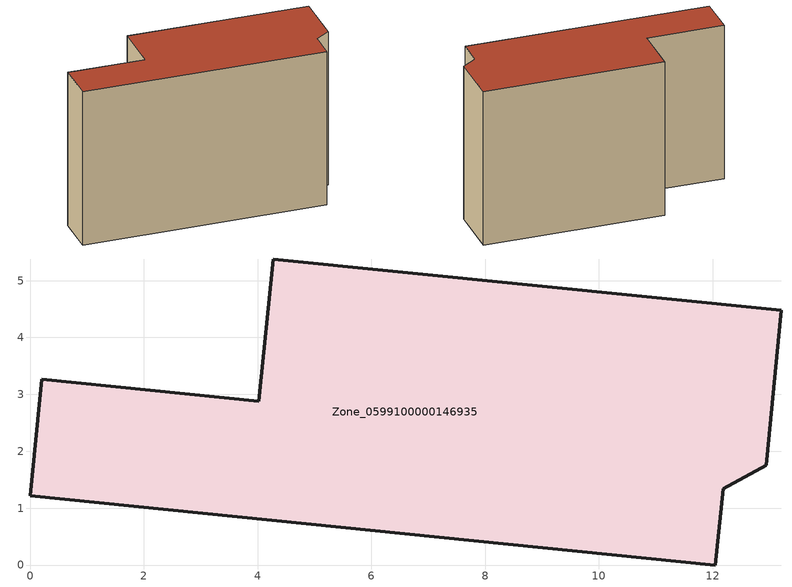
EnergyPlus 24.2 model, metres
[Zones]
Zone_0599100000146935
 floor ground (C_G): 12.05,0 0,1.22 0.21,3.27 4.02,2.88 4.28,5.38 13.21,4.48 12.94,1.75 12.19,1.34 z0
 wall outside (C_F): 0,1.22 12.05,0 12.19,1.34 12.94,1.75 13.21,4.48 4.28,5.38 4.02,2.88 0.21,3.27 0,1.22 z0:8.1
 roof outside (C_R): 12.05,0 12.19,1.34 12.94,1.75 13.21,4.48 4.28,5.38 4.02,2.88 0.21,3.27 0,1.22 z8.1
[BUILDING]
Pand.0599100000146935: North Axis=0; Terrain=City; Loads Convergence Tolerance Value=0.04; Temperature Convergence Tolerance Value=0.4; Solar Distribution=FullExterior; Maximum Number of Warmup Days=25; Minimum Number of Warmup Days=1
[Site:Location]
Rotterdam.The.Hague.AP_ZH_NLD Design_Conditions: Latitude=51.96; Longitude=4.45; Time Zone=1; Elevation=-4.5
[SITE:GROUNDTEMPERATURE:BUILDINGSURFACE]
18, 18, 18, 18, 18, 18, 18, 18, 18, 18, 18, 18
[MATERIAL] Thermal Absorptance=0.9; Solar Absorptance=0.7; Visible Absorptance=0.7
Name | Roughness | Thickness | Conductivity | Density | Specific Heat
G.TI.1946 | MediumSmooth | 0.15 | 1 | 540 | 1210
F.TI.1946 | Rough | 0.3 | 0.857143 | 1920 | 840
R.TI.1946 | MediumRough | 0.2 | 0.1 | 1500 | 1000
[CONSTRUCTION]
C_G: G.TI.1946
C_F: F.TI.1946
C_R: R.TI.1946
[ZONE]
Zone_0599100000146935: Type=1; Multiplier=1; Ceiling Height=Autocalculate; Volume=Autocalculate; Floor Area=autocalculate; Part of Total Floor Area=Yes
[ZONEINFILTRATION:DESIGNFLOWRATE]
Infil_Zone_0599100000146935: Zone or ZoneList or Space or SpaceList=Zone_0599100000146935; Schedule=AlwaysOn; Design Flow Rate Calculation Method=Flow/Area; Flow Rate per Floor Area=0.003; Constant Term Coefficient=1; Temperature Term Coefficient=0; Velocity Term Coefficient=0; Velocity Squared Term Coefficient=0
[HVACTEMPLATE:ZONE:IDEALLOADSAIRSYSTEM]
Zone_0599100000146935: Maximum Heating Supply Air Temperature=50; Minimum Cooling Supply Air Temperature=13; Maximum Heating Supply Air Humidity Ratio=0.0156; Minimum Cooling Supply Air Humidity Ratio=0.0077; Heating Limit=NoLimit; Cooling Limit=NoLimit; Dehumidification Control Type=ConstantSensibleHeatRatio; Cooling Sensible Heat Ratio=0.7; Dehumidification Setpoint=60; Humidification Control Type=None; Humidification Setpoint=30; Outdoor Air Method=None; Outdoor Air Flow Rate per Person=0.00944; Outdoor Air Flow Rate per Zone Floor Area=0; Outdoor Air Flow Rate per Zone=0; Demand Controlled Ventilation Type=None; Outdoor Air Economizer Type=NoEconomizer; Heat Recovery Type=None; Sensible Heat Recovery Effectiveness=0.7; Latent Heat Recovery Effectiveness=0.65
[ZONECONTROL:THERMOSTAT]
ThermostatControl_Zone_0599100000146935: Zone or ZoneList=Zone_0599100000146935; Control Type Schedule=DualSetpointControlType; Control 1=Thermostat_Zone_0599100000146935; Temperature Difference Between Cutout And Setpoint=0
[THERMOSTATSETPOINT:DUALSETPOINT]
Thermostat_Zone_0599100000146935: Heating Setpoint Temperature Schedule=HeatingSetpoint_Zone_0599100000146935; Cooling Setpoint Temperature Schedule=CoolingSetpoint_Zone_0599100000146935
[SCHEDULE:COMPACT]
HeatingSetpoint_Zone_0599100000146935: Through: 12/31, For: AllDays, Until: 24:00, 21
CoolingSetpoint_Zone_0599100000146935: Through: 12/31, For: AllDays, Until: 24:00, 24
DualSetpointControlType: Through: 12/31, For: AllDays, Until: 24:00, 4
AlwaysOn: Through: 12/31, For: AllDays, Until: 24:00, 1
